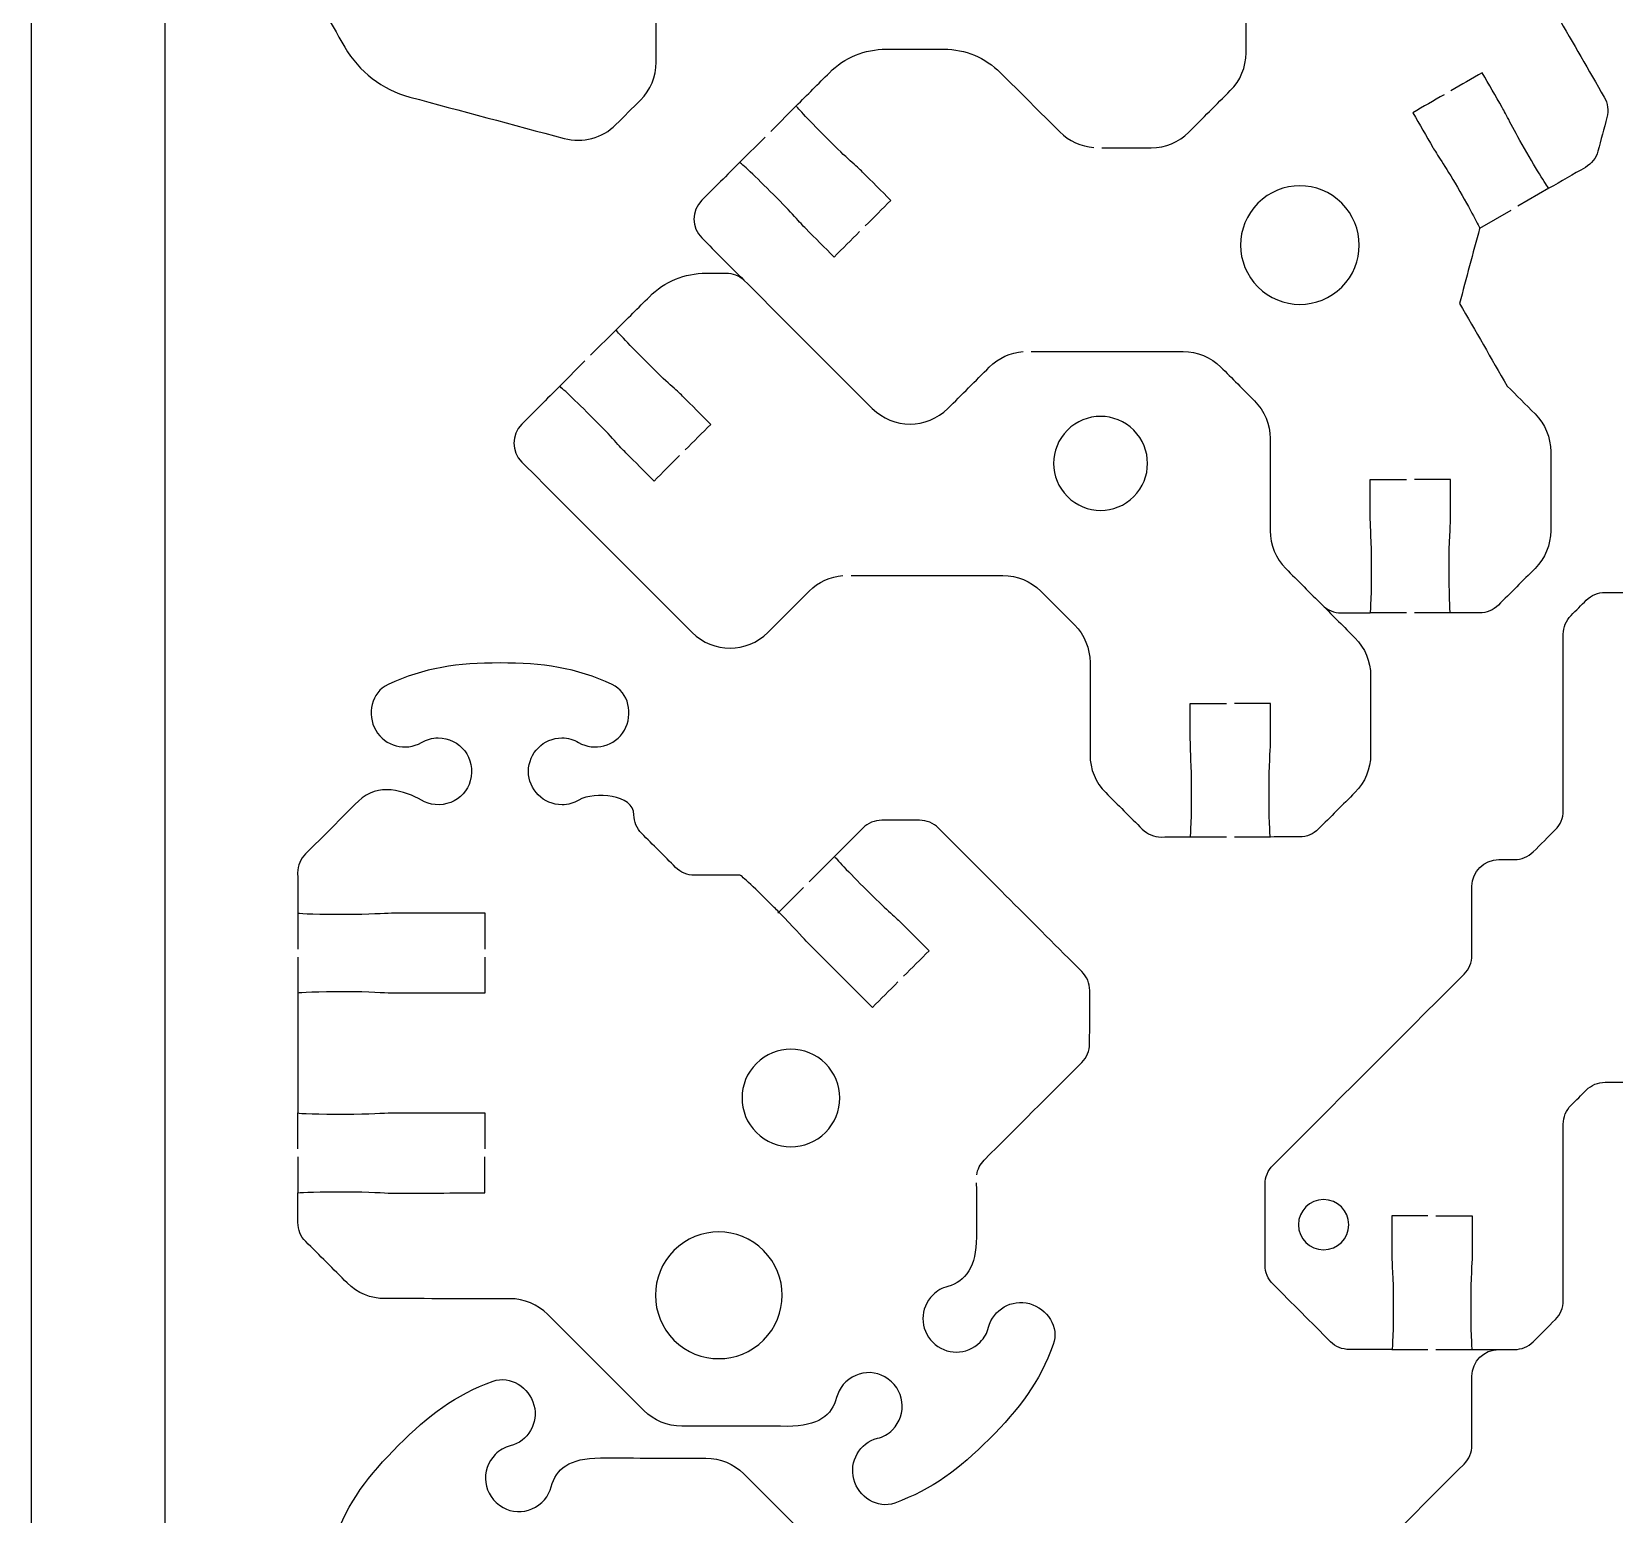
# Model space of a CAD drawing. Extents: x 0 to 410, y 0 to 455.
# Drawn here: x 270 to 329.3, y 320.8 to 376.3 of the extents above; entities that cross this region are included whole.
import ezdxf

# ---------------------------------------------------------------- set-up
doc = ezdxf.new("R2010")
doc.units = 0
doc.header["$MEASUREMENT"] = 0
doc.layers.add('DEFAULT', color=18, linetype='CONTINUOUS')

msp = doc.modelspace()

# ---------------------------------------------------------------- linework, layer by layer
at = {"layer": 'DEFAULT', "color": 1}
for points in [[(270.05, 242.15), (270.05, 437.847)], [(275.05, 242.15), (275.05, 437.847)], [(298.658, 373.49), (297.705, 372.534)], [(297.493, 372.322), (296.541, 371.369), (296.537, 371.369)], [(326.823, 370.403), (325.656, 369.729)], [(325.395, 369.577), (324.227, 368.903)], [(291.919, 365.104), (290.963, 364.152)], [(290.752, 363.94), (289.796, 362.984)], [(321.486, 354.507), (320.138, 354.507)], [(323.137, 354.507), (321.786, 354.507)], [(314.751, 346.121), (313.4, 346.121)], [(316.402, 346.121), (315.051, 346.121)], [(299.138, 344.441), (300.094, 345.397)], [(297.97, 343.277), (298.005, 343.312), (298.926, 344.233)], [(280.014, 343.273), (280.014, 341.926)], [(280.014, 341.622), (280.014, 340.275)], [(280.014, 334.447), (280.014, 335.794), (280.014, 335.798)], [(280.014, 334.147), (280.014, 332.799)], [(322.294, 326.923), (320.946, 326.923)], [(323.945, 326.923), (322.593, 326.923)]]:
    msp.add_lwpolyline(points, dxfattribs=at)
for points, knots in [([(285.753, 378.474), (285.363, 378.25), (284.972, 378.025), (284.582, 377.801), (284.332, 378.234), (284.083, 378.668), (283.834, 379.102), (283.689, 379.349), (283.485, 379.804), (283.001, 380.64), (282.532, 381.455), (282.133, 382.104), (282.084, 382.133), (281.63, 381.87), (281.176, 381.608), (280.722, 381.346), (280.489, 381.212), (280.324, 380.997), (280.253, 380.739), (280.14, 380.319), (280.027, 379.9), (279.914, 379.48), (279.847, 379.222), (279.883, 378.951), (280.017, 378.721), (280.6, 377.71), (281.183, 376.699), (281.767, 375.687), (282.296, 374.767), (283.171, 374.096), (284.194, 373.821), (286.122, 373.304), (288.051, 372.786), (289.979, 372.269), (290.667, 372.082), (291.404, 372.28), (291.912, 372.788), (292.219, 373.094), (292.526, 373.401), (292.833, 373.708), (293.207, 374.082), (293.419, 374.59), (293.419, 375.123), (293.419, 375.769), (293.419, 376.414), (293.419, 377.06), (293.422, 377.592), (293.63, 378.1), (294.004, 378.474), (294.523, 378.992), (295.042, 379.509), (295.56, 380.027), (295.934, 380.4), (296.439, 380.609), (296.964, 380.609), (297.58, 380.609), (298.197, 380.609), (298.813, 380.609)], [0, 0, 0, 0, 3.830209, 3.830209, 3.830209, 8.085852, 8.085852, 8.085852, 9.085852, 9.085852, 9.085852, 10.099994, 10.099994, 10.099994, 14.557853, 14.557853, 14.557853, 15.557853, 15.557853, 15.557853, 19.254676, 19.254676, 19.254676, 20.254676, 20.254676, 20.254676, 30.182495, 30.182495, 30.182495, 31.182495, 31.182495, 31.182495, 48.162483, 48.162483, 48.162483, 49.162483, 49.162483, 49.162483, 52.853581, 52.853581, 52.853581, 53.853581, 53.853581, 53.853581, 59.343581, 59.343581, 59.343581, 60.343581, 60.343581, 60.343581, 66.573195, 66.573195, 66.573195, 67.573195, 67.573195, 67.573195, 72.813195, 72.813195, 72.813195, 72.813195]), ([(310.091, 371.923), (310.708, 371.923), (311.326, 371.923), (311.943, 371.923), (312.469, 371.923), (312.973, 372.131), (313.347, 372.505), (313.865, 373.024), (314.382, 373.542), (314.899, 374.061), (315.277, 374.435), (315.485, 374.943), (315.489, 375.472), (315.489, 376.119), (315.489, 376.766), (315.489, 377.412), (315.489, 377.942), (315.7, 378.45), (316.074, 378.824), (316.382, 379.132), (316.69, 379.44), (316.998, 379.748), (317.503, 380.252), (318.24, 380.45), (318.928, 380.263), (320.857, 379.745), (322.785, 379.228), (324.714, 378.711), (325.737, 378.436), (326.612, 377.765), (327.141, 376.848), (327.724, 375.837), (328.307, 374.825), (328.891, 373.814), (329.025, 373.585), (329.06, 373.31), (328.993, 373.056), (328.88, 372.635), (328.767, 372.214), (328.654, 371.793), (328.584, 371.539), (328.418, 371.32), (328.185, 371.186), (327.731, 370.925), (327.277, 370.664), (326.823, 370.403), (326.788, 370.403), (326.382, 371.066), (325.906, 371.895), (325.423, 372.728), (325.218, 373.186), (325.074, 373.433), (324.824, 373.866), (324.575, 374.299), (324.326, 374.731), (323.935, 374.506), (323.545, 374.28), (323.154, 374.054)], [0, 0, 0, 0, 5.25, 5.25, 5.25, 6.25, 6.25, 6.25, 12.479615, 12.479615, 12.479615, 13.479615, 13.479615, 13.479615, 18.979615, 18.979615, 18.979615, 19.979615, 19.979615, 19.979615, 23.684854, 23.684854, 23.684854, 24.684854, 24.684854, 24.684854, 41.664843, 41.664843, 41.664843, 42.664843, 42.664843, 42.664843, 52.592662, 52.592662, 52.592662, 53.592662, 53.592662, 53.592662, 57.299143, 57.299143, 57.299143, 58.299143, 58.299143, 58.299143, 62.752007, 62.752007, 62.752007, 63.752007, 63.752007, 63.752007, 64.752007, 64.752007, 64.752007, 68.998982, 68.998982, 68.998982, 72.834188, 72.834188, 72.834188, 72.834188]), ([(301.243, 368.995), (301.561, 369.314), (301.878, 369.633), (302.196, 369.951), (301.842, 370.305), (301.488, 370.659), (301.134, 371.013), (300.933, 371.214), (300.545, 371.532), (299.864, 372.216), (299.19, 372.89), (298.658, 373.454), (298.658, 373.49), (299.071, 373.903), (299.485, 374.317), (299.899, 374.731), (300.464, 375.296), (301.229, 375.613), (302.023, 375.613), (302.743, 375.612), (303.462, 375.611), (304.182, 375.61), (304.976, 375.613), (305.738, 375.292), (306.302, 374.731), (307.042, 373.992), (307.782, 373.252), (308.521, 372.512), (308.863, 372.17), (309.315, 371.966), (309.791, 371.93)], [0, 0, 0, 0, 3.825454, 3.825454, 3.825454, 8.082237, 8.082237, 8.082237, 9.082237, 9.082237, 9.082237, 10.082237, 10.082237, 10.082237, 15.060269, 15.060269, 15.060269, 16.060269, 16.060269, 16.060269, 22.180277, 22.180277, 22.180277, 23.180277, 23.180277, 23.180277, 32.07568, 32.07568, 32.07568, 33.07568, 33.07568, 33.07568, 33.07568]), ([(322.897, 373.906), (322.508, 373.681), (322.118, 373.457), (321.729, 373.232), (321.979, 372.799), (322.228, 372.367), (322.477, 371.934), (322.622, 371.687), (322.911, 371.281), (323.398, 370.442), (323.874, 369.609), (324.248, 368.921), (324.227, 368.903), (323.976, 367.967), (323.726, 367.031), (323.475, 366.095), (324.07, 365.064), (324.665, 364.033), (325.261, 363.001), (325.607, 362.655), (325.954, 362.308), (326.301, 361.961), (326.675, 361.583), (326.887, 361.075), (326.887, 360.546), (326.887, 359.56), (326.887, 358.573), (326.887, 357.586), (326.887, 357.057), (326.675, 356.549), (326.301, 356.172), (325.844, 355.714), (325.386, 355.257), (324.929, 354.799), (324.742, 354.612), (324.488, 354.51), (324.227, 354.51), (323.864, 354.509), (323.5, 354.508), (323.137, 354.507), (323.109, 354.535), (323.087, 355.304), (323.087, 356.256), (323.087, 357.227), (323.133, 357.72), (323.137, 358.01), (323.136, 358.509), (323.134, 359.009), (323.133, 359.509), (322.684, 359.509), (322.235, 359.509), (321.786, 359.509)], [0, 0, 0, 0, 3.821544, 3.821544, 3.821544, 8.06852, 8.06852, 8.06852, 9.06852, 9.06852, 9.06852, 10.06852, 10.06852, 10.06852, 18.308574, 18.308574, 18.308574, 28.433617, 28.433617, 28.433617, 32.605547, 32.605547, 32.605547, 33.605547, 33.605547, 33.605547, 41.995547, 41.995547, 41.995547, 42.995547, 42.995547, 42.995547, 48.496838, 48.496838, 48.496838, 49.496838, 49.496838, 49.496838, 52.586854, 52.586854, 52.586854, 53.586854, 53.586854, 53.586854, 54.586854, 54.586854, 54.586854, 58.836866, 58.836866, 58.836866, 62.656866, 62.656866, 62.656866, 62.656866]), ([(301.028, 368.784), (300.711, 368.466), (300.393, 368.149), (300.076, 367.831), (299.722, 368.185), (299.368, 368.539), (299.014, 368.893), (298.813, 369.094), (298.495, 369.482), (297.811, 370.166), (297.144, 370.833), (296.58, 371.369), (296.537, 371.369), (296.066, 370.898), (295.594, 370.426), (295.123, 369.955), (294.735, 369.567), (294.735, 368.932), (295.123, 368.544), (295.65, 368.016), (296.176, 367.488), (296.703, 366.96), (298.304, 365.36), (299.904, 363.761), (301.504, 362.162), (302.284, 361.382), (303.551, 361.382), (304.334, 362.162), (304.85, 362.678), (305.366, 363.194), (305.882, 363.711), (306.225, 364.053), (306.673, 364.254), (307.145, 364.289)], [0, 0, 0, 0, 3.818377, 3.818377, 3.818377, 8.075159, 8.075159, 8.075159, 9.075159, 9.075159, 9.075159, 10.085159, 10.085159, 10.085159, 15.756156, 15.756156, 15.756156, 16.756156, 16.756156, 16.756156, 23.098908, 23.098908, 23.098908, 42.339284, 42.339284, 42.339284, 43.339284, 43.339284, 43.339284, 49.547682, 49.547682, 49.547682, 50.547682, 50.547682, 50.547682, 50.547682]), ([(315.933, 369.843), (316.801, 370.711), (318.203, 370.711), (319.069, 369.845), (319.934, 368.98), (319.937, 367.575), (319.069, 366.707), (318.203, 365.842), (316.798, 365.844), (315.933, 366.71), (315.067, 367.575), (315.067, 368.977), (315.933, 369.843)], [1, 1, 1, 1, 2, 2, 2, 3, 3, 3, 4, 4, 4, 5, 5, 5, 5]), ([(294.505, 360.61), (294.823, 360.928), (295.14, 361.247), (295.458, 361.566), (295.105, 361.92), (294.752, 362.274), (294.4, 362.628), (294.195, 362.829), (293.81, 363.146), (293.126, 363.831), (292.449, 364.504), (291.919, 365.072), (291.919, 365.104), (292.335, 365.518), (292.75, 365.932), (293.165, 366.346), (293.726, 366.91), (294.491, 367.228), (295.285, 367.228), (295.532, 367.228), (295.779, 367.228), (296.026, 367.228), (296.276, 367.228), (296.52, 367.133), (296.703, 366.96)], [0, 0, 0, 0, 3.825454, 3.825454, 3.825454, 8.075172, 8.075172, 8.075172, 9.075172, 9.075172, 9.075172, 10.075172, 10.075172, 10.075172, 15.06028, 15.06028, 15.06028, 16.06028, 16.06028, 16.06028, 18.16028, 18.16028, 18.16028, 19.16028, 19.16028, 19.16028, 19.16028]), ([(307.445, 364.296), (309.341, 364.296), (311.236, 364.296), (313.132, 364.296), (313.661, 364.296), (314.169, 364.088), (314.547, 363.711), (314.965, 363.29), (315.384, 362.869), (315.803, 362.448), (316.176, 362.074), (316.388, 361.566), (316.388, 361.037), (316.388, 359.886), (316.388, 358.736), (316.388, 357.586), (316.388, 357.057), (316.596, 356.546), (316.974, 356.172), (317.43, 355.714), (317.886, 355.257), (318.343, 354.799), (318.533, 354.612), (318.787, 354.507), (319.052, 354.507), (319.413, 354.508), (319.774, 354.509), (320.135, 354.51), (320.159, 354.535), (320.188, 355.307), (320.188, 356.256), (320.188, 357.227), (320.135, 357.72), (320.138, 358.01), (320.137, 358.509), (320.136, 359.009), (320.135, 359.509), (320.585, 359.509), (321.035, 359.509), (321.486, 359.509)], [0, 0, 0, 0, 16.12, 16.12, 16.12, 17.12, 17.12, 17.12, 22.168762, 22.168762, 22.168762, 23.168762, 23.168762, 23.168762, 32.948762, 32.948762, 32.948762, 33.948762, 33.948762, 33.948762, 39.442986, 39.442986, 39.442986, 40.442986, 40.442986, 40.442986, 43.513003, 43.513003, 43.513003, 44.513003, 44.513003, 44.513003, 45.513003, 45.513003, 45.513003, 49.763015, 49.763015, 49.763015, 53.593015, 53.593015, 53.593015, 53.593015]), ([(294.29, 360.398), (293.973, 360.08), (293.655, 359.763), (293.338, 359.445), (292.985, 359.799), (292.632, 360.153), (292.279, 360.507), (292.075, 360.708), (291.757, 361.096), (291.076, 361.777), (290.392, 362.462), (289.82, 363.005), (289.799, 362.984), (289.328, 362.512), (288.856, 362.041), (288.385, 361.569), (287.997, 361.178), (287.997, 360.546), (288.385, 360.158), (290.512, 358.031), (292.639, 355.904), (294.766, 353.776), (295.55, 352.997), (296.816, 352.997), (297.596, 353.776), (298.112, 354.293), (298.628, 354.809), (299.144, 355.325), (299.487, 355.667), (299.935, 355.868), (300.407, 355.904)], [0, 0, 0, 0, 3.818377, 3.818377, 3.818377, 8.068094, 8.068094, 8.068094, 9.068094, 9.068094, 9.068094, 10.068094, 10.068094, 10.068094, 15.739091, 15.739091, 15.739091, 16.739091, 16.739091, 16.739091, 42.322214, 42.322214, 42.322214, 43.322214, 43.322214, 43.322214, 49.530612, 49.530612, 49.530612, 50.530612, 50.530612, 50.530612, 50.530612]), ([(308.802, 358.865), (308.118, 359.549), (308.118, 360.66), (308.802, 361.348), (309.49, 362.036), (310.602, 362.036), (311.286, 361.348), (311.974, 360.664), (311.974, 359.549), (311.286, 358.861), (310.602, 358.177), (309.487, 358.177), (308.802, 358.865)], [1, 1, 1, 1, 2, 2, 2, 3, 3, 3, 4, 4, 4, 5, 5, 5, 5]), ([(300.707, 355.911), (302.603, 355.911), (304.498, 355.911), (306.394, 355.911), (306.923, 355.911), (307.431, 355.703), (307.809, 355.325), (308.228, 354.904), (308.648, 354.483), (309.068, 354.062), (309.442, 353.688), (309.65, 353.18), (309.65, 352.651), (309.65, 351.5), (309.65, 350.349), (309.65, 349.197), (309.65, 348.668), (309.858, 348.16), (310.236, 347.783), (310.692, 347.326), (311.148, 346.87), (311.604, 346.414), (311.795, 346.227), (312.049, 346.121), (312.314, 346.121), (312.676, 346.122), (313.038, 346.123), (313.4, 346.125), (313.425, 346.149), (313.45, 346.922), (313.453, 347.871), (313.453, 348.841), (313.4, 349.335), (313.404, 349.624), (313.402, 350.124), (313.401, 350.624), (313.4, 351.123), (313.851, 351.123), (314.301, 351.123), (314.751, 351.123)], [0, 0, 0, 0, 16.12, 16.12, 16.12, 17.12, 17.12, 17.12, 22.175818, 22.175818, 22.175818, 23.175818, 23.175818, 23.175818, 32.965818, 32.965818, 32.965818, 33.965818, 33.965818, 33.965818, 39.452967, 39.452967, 39.452967, 40.452967, 40.452967, 40.452967, 43.532983, 43.532983, 43.532983, 44.532983, 44.532983, 44.532983, 45.532983, 45.532983, 45.532983, 49.782995, 49.782995, 49.782995, 53.612995, 53.612995, 53.612995, 53.612995]), ([(318.343, 354.799), (318.749, 354.391), (319.156, 353.983), (319.563, 353.575), (319.941, 353.198), (320.149, 352.69), (320.149, 352.161), (320.149, 351.174), (320.149, 350.187), (320.149, 349.201), (320.149, 348.672), (319.941, 348.164), (319.563, 347.786), (319.106, 347.329), (318.648, 346.871), (318.191, 346.414), (318.007, 346.23), (317.757, 346.128), (317.496, 346.125), (317.131, 346.123), (316.767, 346.122), (316.402, 346.121), (316.374, 346.149), (316.349, 346.918), (316.349, 347.871), (316.349, 348.841), (316.399, 349.335), (316.402, 349.624), (316.401, 350.124), (316.4, 350.624), (316.399, 351.123), (315.95, 351.123), (315.5, 351.123), (315.051, 351.123)], [0, 0, 0, 0, 4.900255, 4.900255, 4.900255, 5.900255, 5.900255, 5.900255, 14.290255, 14.290255, 14.290255, 15.290255, 15.290255, 15.290255, 20.791546, 20.791546, 20.791546, 21.791546, 21.791546, 21.791546, 24.891562, 24.891562, 24.891562, 25.891562, 25.891562, 25.891562, 26.891562, 26.891562, 26.891562, 31.141574, 31.141574, 31.141574, 34.961574, 34.961574, 34.961574, 34.961574]), ([(322.294, 331.939), (321.844, 331.939), (321.395, 331.939), (320.946, 331.939), (320.946, 331.44), (320.946, 330.94), (320.946, 330.44), (320.946, 330.154), (320.995, 329.657), (320.995, 328.69), (320.995, 327.724), (320.974, 326.941), (320.943, 326.937), (320.415, 326.937), (319.887, 326.937), (319.359, 326.937), (319.09, 326.937), (318.836, 327.043), (318.649, 327.23), (317.931, 327.949), (317.212, 328.669), (316.494, 329.389), (316.307, 329.576), (316.201, 329.83), (316.201, 330.094), (316.201, 331.104), (316.201, 332.115), (316.201, 333.125), (316.201, 333.389), (316.307, 333.643), (316.494, 333.83), (318.879, 336.216), (321.264, 338.602), (323.648, 340.988), (323.835, 341.175), (323.941, 341.429), (323.941, 341.694), (323.941, 342.554), (323.941, 343.415), (323.941, 344.276), (323.941, 344.826), (324.389, 345.274), (324.943, 345.274), (325.138, 345.274), (325.333, 345.274), (325.529, 345.274), (325.793, 345.274), (326.047, 345.38), (326.234, 345.567), (326.511, 345.844), (326.787, 346.12), (327.063, 346.396), (327.25, 346.583), (327.356, 346.837), (327.356, 347.102), (327.356, 349.304), (327.356, 351.507), (327.356, 353.709), (327.356, 353.974), (327.462, 354.228), (327.649, 354.415), (327.839, 354.605), (328.03, 354.796), (328.22, 354.986), (328.407, 355.173), (328.661, 355.279), (328.929, 355.279), (330.319, 355.279), (331.709, 355.279), (333.099, 355.279), (333.364, 355.279), (333.618, 355.173), (333.805, 354.986), (334.422, 354.368), (335.04, 353.749), (335.657, 353.131), (336.031, 352.757), (336.542, 352.545), (337.072, 352.545), (338.003, 352.545), (338.934, 352.545), (339.866, 352.545)], [0, 0, 0, 0, 3.82, 3.82, 3.82, 8.07, 8.07, 8.07, 9.07, 9.07, 9.07, 10.084142, 10.084142, 10.084142, 14.574142, 14.574142, 14.574142, 15.574142, 15.574142, 15.574142, 24.222061, 24.222061, 24.222061, 25.222061, 25.222061, 25.222061, 33.812061, 33.812061, 33.812061, 34.812061, 34.812061, 34.812061, 63.499384, 63.499384, 63.499384, 64.499384, 64.499384, 64.499384, 71.819384, 71.819384, 71.819384, 72.819384, 72.819384, 72.819384, 74.479384, 74.479384, 74.479384, 75.479384, 75.479384, 75.479384, 78.802786, 78.802786, 78.802786, 79.802786, 79.802786, 79.802786, 98.532786, 98.532786, 98.532786, 99.532786, 99.532786, 99.532786, 101.823812, 101.823812, 101.823812, 102.823812, 102.823812, 102.823812, 114.643812, 114.643812, 114.643812, 115.643812, 115.643812, 115.643812, 123.075507, 123.075507, 123.075507, 124.075507, 124.075507, 124.075507, 131.995507, 131.995507, 131.995507, 131.995507]), ([(302.461, 340.694), (302.143, 340.377), (301.826, 340.059), (301.508, 339.742), (300.684, 340.567), (299.86, 341.393), (299.035, 342.218), (298.852, 342.402), (298.573, 342.741), (298.005, 343.312), (297.952, 343.368), (297.892, 343.428), (297.832, 343.488), (297.159, 344.159), (296.594, 344.691), (296.559, 344.691), (295.99, 344.691), (295.421, 344.691), (294.852, 344.691), (294.587, 344.691), (294.333, 344.797), (294.146, 344.984), (293.723, 345.408), (293.299, 345.831), (292.876, 346.254), (292.689, 346.434), (292.583, 346.692), (292.583, 346.953), (292.583, 347.718), (291.116, 347.845), (290.519, 347.499), (290.336, 347.39), (290.121, 347.33), (289.895, 347.327), (289.2, 347.33), (288.639, 347.891), (288.639, 348.579), (288.643, 349.27), (289.204, 349.831), (289.891, 349.831), (290.121, 349.831), (290.332, 349.771), (290.512, 349.658), (291.109, 349.313), (291.881, 349.517), (292.227, 350.117), (292.566, 350.713), (292.396, 351.535), (291.772, 351.828), (290.424, 352.463), (289.158, 352.636), (287.577, 352.636), (285.997, 352.636), (284.73, 352.463), (283.386, 351.828), (282.755, 351.535), (282.585, 350.713), (282.924, 350.117), (283.273, 349.521), (284.039, 349.313), (284.635, 349.658), (284.826, 349.775), (285.034, 349.831), (285.259, 349.831), (286.067, 349.831), (286.699, 349.069), (286.462, 348.226), (286.367, 347.859), (286.085, 347.552), (285.736, 347.418), (285.344, 347.27), (284.942, 347.316), (284.635, 347.499), (284.039, 347.842), (282.995, 348.184), (282.279, 347.468), (281.619, 346.808), (280.959, 346.148), (280.299, 345.489), (280.112, 345.302), (280.007, 345.048), (280.003, 344.783), (280.004, 344.281), (280.005, 343.779), (280.014, 343.273), (280.098, 343.249), (280.843, 343.227), (281.76, 343.227), (282.727, 343.227), (283.224, 343.277), (283.51, 343.277), (284.675, 343.277), (285.84, 343.277), (287.006, 343.277), (287.006, 342.826), (287.006, 342.376), (287.006, 341.926)], [0, 0, 0, 0, 3.818377, 3.818377, 3.818377, 13.739087, 13.739087, 13.739087, 14.739087, 14.739087, 14.739087, 15.739087, 15.739087, 15.739087, 16.739087, 16.739087, 16.739087, 21.579087, 21.579087, 21.579087, 22.579087, 22.579087, 22.579087, 27.670256, 27.670256, 27.670256, 28.670256, 28.670256, 28.670256, 29.670256, 29.670256, 29.670256, 30.670256, 30.670256, 30.670256, 31.670256, 31.670256, 31.670256, 32.670256, 32.670256, 32.670256, 33.670256, 33.670256, 33.670256, 34.670256, 34.670256, 34.670256, 35.670256, 35.670256, 35.670256, 36.670256, 36.670256, 36.670256, 37.670256, 37.670256, 37.670256, 38.670256, 38.670256, 38.670256, 39.670256, 39.670256, 39.670256, 40.670256, 40.670256, 40.670256, 41.670256, 41.670256, 41.670256, 42.670256, 42.670256, 42.670256, 43.670256, 43.670256, 43.670256, 44.670256, 44.670256, 44.670256, 52.603994, 52.603994, 52.603994, 53.603994, 53.603994, 53.603994, 58.874006, 58.874006, 58.874006, 59.874006, 59.874006, 59.874006, 60.874006, 60.874006, 60.874006, 70.784006, 70.784006, 70.784006, 74.614006, 74.614006, 74.614006, 74.614006]), ([(305.41, 333.47), (305.442, 333.678), (305.537, 333.875), (305.689, 334.027), (306.907, 335.244), (308.125, 336.461), (309.344, 337.678), (309.531, 337.865), (309.636, 338.119), (309.636, 338.384), (309.638, 339.048), (309.639, 339.712), (309.64, 340.377), (309.64, 340.641), (309.534, 340.895), (309.344, 341.082), (307.555, 342.873), (305.766, 344.664), (303.978, 346.455), (303.791, 346.646), (303.537, 346.748), (303.272, 346.748), (302.801, 346.748), (302.329, 346.748), (301.858, 346.748), (301.593, 346.748), (301.339, 346.642), (301.152, 346.455), (300.799, 346.102), (300.447, 345.75), (300.094, 345.397), (300.094, 345.362), (300.626, 344.797), (301.297, 344.127), (301.981, 343.446), (302.369, 343.125), (302.57, 342.924), (302.923, 342.57), (303.276, 342.216), (303.629, 341.862), (303.31, 341.543), (302.991, 341.225), (302.673, 340.906)], [0, 0, 0, 0, 1, 1, 1, 15.644183, 15.644183, 15.644183, 16.644183, 16.644183, 16.644183, 22.294192, 22.294192, 22.294192, 23.294192, 23.294192, 23.294192, 44.818527, 44.818527, 44.818527, 45.818527, 45.818527, 45.818527, 49.828527, 49.828527, 49.828527, 50.828527, 50.828527, 50.828527, 55.071168, 55.071168, 55.071168, 56.071168, 56.071168, 56.071168, 57.071168, 57.071168, 57.071168, 61.320885, 61.320885, 61.320885, 65.153404, 65.153404, 65.153404, 65.153404]), ([(287.009, 341.626), (287.009, 341.175), (287.009, 340.725), (287.009, 340.275), (285.843, 340.276), (284.676, 340.277), (283.51, 340.278), (283.224, 340.278), (282.727, 340.328), (281.756, 340.328), (280.804, 340.324), (280.038, 340.299), (280.014, 340.275), (280.014, 338.782), (280.014, 337.29), (280.014, 335.794), (280.038, 335.766), (280.811, 335.745), (281.76, 335.745), (282.723, 335.745), (283.224, 335.794), (283.503, 335.794), (284.672, 335.795), (285.84, 335.797), (287.009, 335.798), (287.009, 335.347), (287.009, 334.897), (287.009, 334.447)], [0, 0, 0, 0, 3.83, 3.83, 3.83, 13.750005, 13.750005, 13.750005, 14.750005, 14.750005, 14.750005, 15.750005, 15.750005, 15.750005, 28.450005, 28.450005, 28.450005, 29.450005, 29.450005, 29.450005, 30.450005, 30.450005, 30.450005, 40.39001, 40.39001, 40.39001, 44.22001, 44.22001, 44.22001, 44.22001]), ([(299.749, 337.645), (300.462, 336.931), (300.462, 335.774), (299.749, 335.055), (299.038, 334.344), (297.88, 334.344), (297.167, 335.058), (296.451, 335.774), (296.451, 336.931), (297.167, 337.642), (297.88, 338.355), (299.038, 338.355), (299.749, 337.645)], [1, 1, 1, 1, 2, 2, 2, 3, 3, 3, 4, 4, 4, 5, 5, 5, 5]), ([(322.294, 313.602), (321.844, 313.602), (321.395, 313.602), (320.946, 313.602), (320.946, 313.102), (320.946, 312.602), (320.946, 312.103), (320.946, 311.817), (320.995, 311.32), (320.995, 310.353), (320.995, 309.386), (320.974, 308.603), (320.943, 308.6), (320.415, 308.6), (319.887, 308.6), (319.359, 308.6), (319.09, 308.6), (318.836, 308.705), (318.649, 308.892), (317.931, 309.612), (317.212, 310.332), (316.494, 311.051), (316.307, 311.238), (316.201, 311.492), (316.201, 311.757), (316.201, 312.767), (316.201, 313.777), (316.201, 314.787), (316.201, 315.052), (316.307, 315.306), (316.494, 315.493), (318.879, 317.879), (321.264, 320.265), (323.648, 322.651), (323.835, 322.838), (323.941, 323.092), (323.941, 323.356), (323.941, 324.217), (323.941, 325.078), (323.941, 325.939), (323.941, 326.489), (324.389, 326.937), (324.943, 326.937), (325.138, 326.937), (325.333, 326.937), (325.529, 326.937), (325.793, 326.937), (326.047, 327.043), (326.234, 327.23), (326.511, 327.506), (326.787, 327.782), (327.063, 328.059), (327.25, 328.246), (327.356, 328.5), (327.356, 328.764), (327.356, 330.967), (327.356, 333.169), (327.356, 335.372), (327.356, 335.636), (327.462, 335.89), (327.649, 336.077), (327.839, 336.268), (328.03, 336.458), (328.22, 336.649), (328.407, 336.836), (328.661, 336.942), (328.929, 336.942), (330.319, 336.942), (331.709, 336.942), (333.099, 336.942), (333.364, 336.942), (333.618, 336.836), (333.805, 336.649), (334.422, 336.03), (335.04, 335.412), (335.657, 334.793), (336.031, 334.419), (336.542, 334.208), (337.072, 334.208), (338.003, 334.208), (338.934, 334.208), (339.866, 334.208)], [0, 0, 0, 0, 3.82, 3.82, 3.82, 8.07, 8.07, 8.07, 9.07, 9.07, 9.07, 10.084142, 10.084142, 10.084142, 14.574142, 14.574142, 14.574142, 15.574142, 15.574142, 15.574142, 24.222061, 24.222061, 24.222061, 25.222061, 25.222061, 25.222061, 33.812061, 33.812061, 33.812061, 34.812061, 34.812061, 34.812061, 63.499384, 63.499384, 63.499384, 64.499384, 64.499384, 64.499384, 71.819384, 71.819384, 71.819384, 72.819384, 72.819384, 72.819384, 74.479384, 74.479384, 74.479384, 75.479384, 75.479384, 75.479384, 78.802786, 78.802786, 78.802786, 79.802786, 79.802786, 79.802786, 98.532786, 98.532786, 98.532786, 99.532786, 99.532786, 99.532786, 101.823812, 101.823812, 101.823812, 102.823812, 102.823812, 102.823812, 114.643812, 114.643812, 114.643812, 115.643812, 115.643812, 115.643812, 123.075507, 123.075507, 123.075507, 124.075507, 124.075507, 124.075507, 131.995507, 131.995507, 131.995507, 131.995507]), ([(305.396, 333.17), (305.397, 332.495), (305.398, 331.82), (305.4, 331.145), (305.4, 330.055), (304.994, 329.476), (304.327, 329.296), (304.119, 329.247), (303.925, 329.137), (303.766, 328.975), (303.276, 328.488), (303.276, 327.698), (303.766, 327.208), (304.253, 326.717), (305.047, 326.717), (305.537, 327.208), (305.696, 327.366), (305.802, 327.56), (305.851, 327.769), (306.028, 328.439), (306.719, 328.83), (307.386, 328.654), (308.049, 328.474), (308.511, 327.772), (308.275, 327.123), (307.77, 325.719), (306.998, 324.703), (305.879, 323.585), (304.761, 322.466), (303.745, 321.694), (302.341, 321.189), (301.695, 320.956), (300.99, 321.415), (300.81, 322.078), (300.634, 322.745), (301.029, 323.44), (301.695, 323.613), (301.907, 323.662), (302.098, 323.772), (302.256, 323.93), (302.828, 324.498), (302.733, 325.49), (301.967, 325.917), (301.639, 326.104), (301.23, 326.121), (300.884, 325.969), (300.507, 325.8), (300.256, 325.49), (300.168, 325.137), (299.988, 324.47), (299.498, 324.064), (298.319, 324.061), (297.005, 324.062), (295.69, 324.063), (294.375, 324.064), (293.843, 324.064), (293.335, 324.276), (292.961, 324.65), (291.759, 325.852), (290.557, 327.054), (289.355, 328.255), (288.985, 328.626), (288.473, 328.838), (287.944, 328.838), (286.387, 328.839), (284.83, 328.84), (283.273, 328.841), (282.744, 328.841), (282.236, 329.049), (281.859, 329.427), (281.34, 329.945), (280.822, 330.464), (280.303, 330.982), (280.112, 331.169), (280.014, 331.423), (280.014, 331.688), (280.014, 332.057), (280.014, 332.426), (280.014, 332.796), (280.014, 332.796), (280.021, 332.799), (280.028, 332.799), (280.134, 332.824), (280.864, 332.845), (281.76, 332.845), (282.727, 332.845), (283.224, 332.796), (283.51, 332.789), (284.676, 332.792), (285.843, 332.796), (287.009, 332.799), (287.009, 333.248), (287.009, 333.698), (287.009, 334.147)], [0, 0, 0, 0, 5.740009, 5.740009, 5.740009, 6.740009, 6.740009, 6.740009, 7.740009, 7.740009, 7.740009, 8.740009, 8.740009, 8.740009, 9.740009, 9.740009, 9.740009, 10.740009, 10.740009, 10.740009, 11.740009, 11.740009, 11.740009, 12.740009, 12.740009, 12.740009, 13.740009, 13.740009, 13.740009, 14.740009, 14.740009, 14.740009, 15.740009, 15.740009, 15.740009, 16.740009, 16.740009, 16.740009, 17.740009, 17.740009, 17.740009, 18.740009, 18.740009, 18.740009, 19.740009, 19.740009, 19.740009, 20.740009, 20.740009, 20.740009, 21.740009, 21.740009, 21.740009, 32.920013, 32.920013, 32.920013, 33.920013, 33.920013, 33.920013, 48.373276, 48.373276, 48.373276, 49.373276, 49.373276, 49.373276, 62.61328, 62.61328, 62.61328, 63.61328, 63.61328, 63.61328, 69.849961, 69.849961, 69.849961, 70.849961, 70.849961, 70.849961, 73.989961, 73.989961, 73.989961, 74.989961, 74.989961, 74.989961, 75.989961, 75.989961, 75.989961, 76.989961, 76.989961, 76.989961, 86.910007, 86.910007, 86.910007, 90.730007, 90.730007, 90.730007, 90.730007]), ([(319.331, 331.608), (319.331, 331.089), (318.907, 330.669), (318.389, 330.669), (317.87, 330.669), (317.45, 331.089), (317.45, 331.608), (317.45, 332.126), (317.87, 332.55), (318.389, 332.55), (318.907, 332.55), (319.331, 332.126), (319.331, 331.608)], [1, 1, 1, 1, 2, 2, 2, 3, 3, 3, 4, 4, 4, 5, 5, 5, 5]), ([(322.594, 331.939), (323.044, 331.939), (323.494, 331.939), (323.945, 331.939), (323.945, 331.44), (323.945, 330.94), (323.945, 330.44), (323.945, 330.154), (323.895, 329.657), (323.895, 328.69), (323.895, 327.724), (323.92, 326.941), (323.945, 326.937), (324.277, 326.937), (324.61, 326.937), (324.943, 326.937)], [0, 0, 0, 0, 3.83, 3.83, 3.83, 8.08, 8.08, 8.08, 9.08, 9.08, 9.08, 10.09, 10.09, 10.09, 12.92, 12.92, 12.92, 12.92]), ([(297.439, 330.64), (298.362, 329.717), (298.362, 328.216), (297.436, 327.29), (296.508, 326.362), (295.011, 326.362), (294.084, 327.29), (293.158, 328.216), (293.158, 329.717), (294.081, 330.64), (295.009, 331.568), (296.511, 331.568), (297.439, 330.64)], [1, 1, 1, 1, 2, 2, 2, 3, 3, 3, 4, 4, 4, 5, 5, 5, 5]), ([(284.259, 313.768), (284.258, 314.443), (284.257, 315.118), (284.255, 315.793), (284.255, 316.883), (284.661, 317.462), (285.328, 317.642), (285.536, 317.691), (285.73, 317.8), (285.889, 317.963), (286.379, 318.449), (286.379, 319.24), (285.889, 319.73), (285.402, 320.22), (284.608, 320.22), (284.118, 319.73), (283.959, 319.571), (283.853, 319.377), (283.804, 319.169), (283.627, 318.499), (282.936, 318.107), (282.269, 318.284), (281.606, 318.464), (281.144, 319.166), (281.38, 319.815), (281.885, 321.219), (282.657, 322.235), (283.776, 323.353), (284.894, 324.471), (285.91, 325.244), (287.314, 325.748), (287.96, 325.981), (288.665, 325.523), (288.845, 324.859), (289.021, 324.193), (288.626, 323.498), (287.96, 323.325), (287.748, 323.275), (287.557, 323.166), (287.399, 323.007), (286.827, 322.439), (286.922, 321.448), (287.688, 321.021), (288.016, 320.834), (288.425, 320.817), (288.771, 320.968), (289.148, 321.138), (289.399, 321.448), (289.487, 321.801), (289.667, 322.468), (290.157, 322.873), (291.336, 322.877), (292.65, 322.876), (293.965, 322.874), (295.28, 322.873), (295.812, 322.873), (296.32, 322.662), (296.694, 322.288), (297.896, 321.086), (299.098, 319.884), (300.3, 318.682), (300.67, 318.312), (301.182, 318.1), (301.711, 318.1), (303.268, 318.099), (304.825, 318.098), (306.382, 318.097), (306.911, 318.097), (307.419, 317.888), (307.796, 317.511), (308.315, 316.992), (308.833, 316.474), (309.352, 315.955), (309.543, 315.768), (309.641, 315.514), (309.641, 315.25), (309.641, 314.88), (309.641, 314.511), (309.641, 314.142), (309.641, 314.142), (309.634, 314.138), (309.627, 314.138), (309.521, 314.114), (308.791, 314.093), (307.895, 314.093), (306.928, 314.093), (306.431, 314.142), (306.145, 314.149), (304.979, 314.146), (303.812, 314.142), (302.646, 314.138), (302.646, 313.689), (302.646, 313.24), (302.646, 312.791)], [0, 0, 0, 0, 5.740009, 5.740009, 5.740009, 6.740009, 6.740009, 6.740009, 7.740009, 7.740009, 7.740009, 8.740009, 8.740009, 8.740009, 9.740009, 9.740009, 9.740009, 10.740009, 10.740009, 10.740009, 11.740009, 11.740009, 11.740009, 12.740009, 12.740009, 12.740009, 13.740009, 13.740009, 13.740009, 14.740009, 14.740009, 14.740009, 15.740009, 15.740009, 15.740009, 16.740009, 16.740009, 16.740009, 17.740009, 17.740009, 17.740009, 18.740009, 18.740009, 18.740009, 19.740009, 19.740009, 19.740009, 20.740009, 20.740009, 20.740009, 21.740009, 21.740009, 21.740009, 32.920013, 32.920013, 32.920013, 33.920013, 33.920013, 33.920013, 48.373276, 48.373276, 48.373276, 49.373276, 49.373276, 49.373276, 62.61328, 62.61328, 62.61328, 63.61328, 63.61328, 63.61328, 69.849961, 69.849961, 69.849961, 70.849961, 70.849961, 70.849961, 73.989961, 73.989961, 73.989961, 74.989961, 74.989961, 74.989961, 75.989961, 75.989961, 75.989961, 76.989961, 76.989961, 76.989961, 86.910007, 86.910007, 86.910007, 90.730007, 90.730007, 90.730007, 90.730007])]:
    msp.add_open_spline(points, degree=3, knots=knots, dxfattribs=at)

doc.saveas('drawing.dxf')
